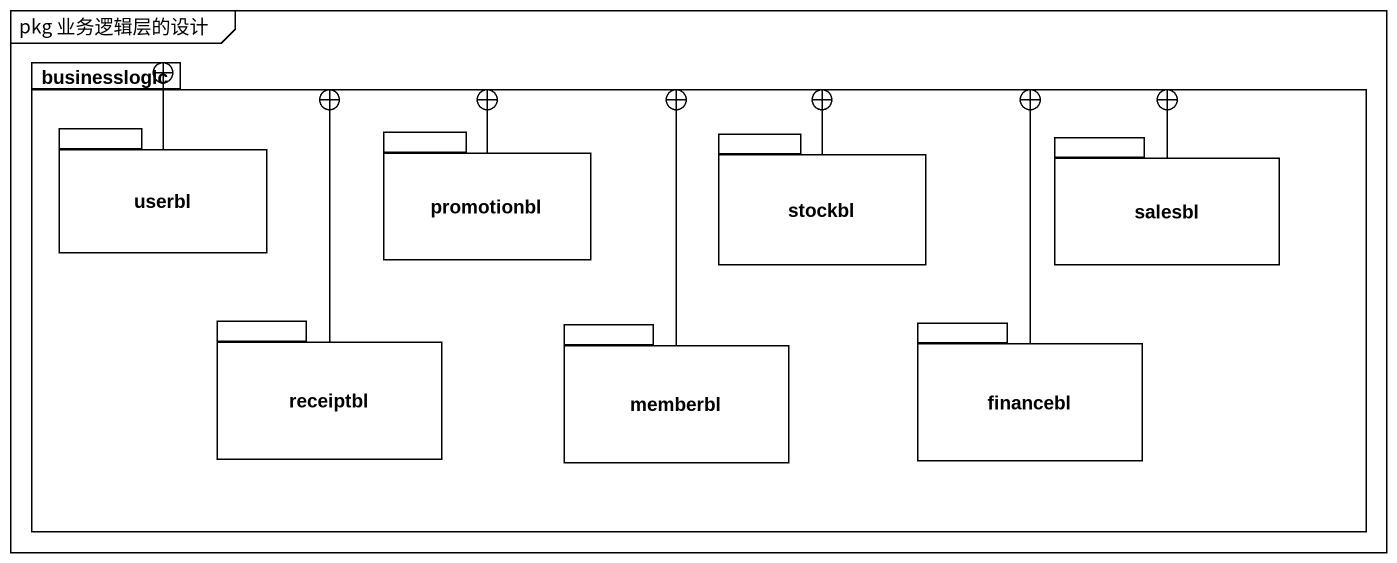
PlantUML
@startuml
mainframe pkg 业务逻辑层的设计
package businesslogic {
  package userbl {
  }
  package promotionbl {
  }
  package stockbl {
  }
  package salesbl {
  }
  package receiptbl {
  }
  package memberbl {
  }
  package financebl {
  }
}
userbl -right-+ businesslogic
promotionbl -right-+ businesslogic
stockbl --+ businesslogic
salesbl -left-+ businesslogic
receiptbl -right-+ businesslogic
memberbl -up-+ businesslogic
financebl -left-+ businesslogic
@enduml
